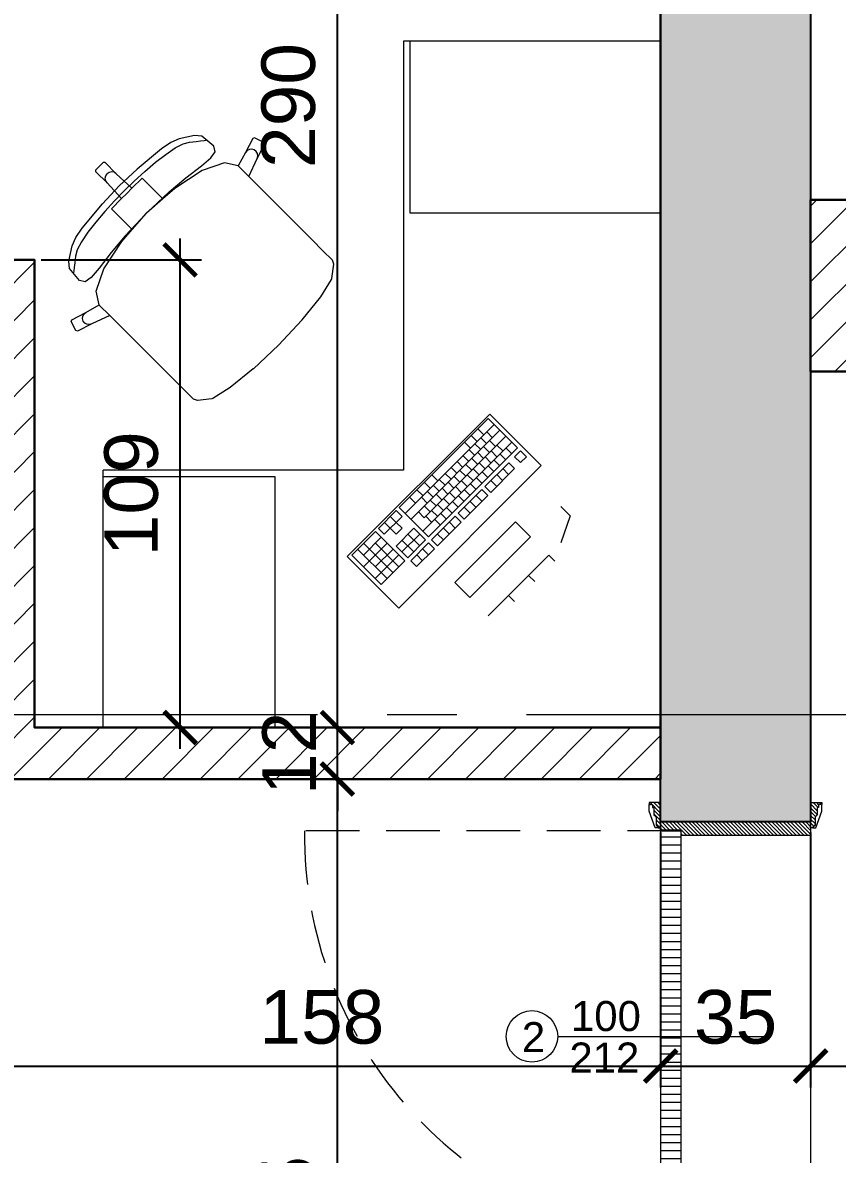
# Model space of a CAD drawing. Header units: centimetres. Extents: x 111832 to 117233, y -55119 to -48329.
# Drawn here: x 113310.6 to 113500.6, y -51374.9 to -51111 of the extents above; entities that cross this region are included whole.
import ezdxf

# ---------------------------------------------------------------- set-up
doc = ezdxf.new("R2010")
doc.units = ezdxf.units.CM
doc.header["$LTSCALE"] = 50
doc.header["$MEASUREMENT"] = 0
for name, pattern in [('AXES', [2, 1.25, -0.25, 0.25, -0.25]), ('CACHE', [0.375, 0.25, -0.125]), ('CONTINU', [0])]:
    doc.linetypes.add(name, pattern=pattern)
doc.layers.get('0').update_dxf_attribs({"color": 8})
for name, color, linetype in [('AXES', 10, 'AXES'), ('BETON COUPE', 3, 'CONTINU'), ('BETON TRAME', 252, 'Continuous'), ('BORD', 5, 'Continuous'), ('COTE 50ème', 1, 'Continuous')]:
    doc.layers.add(name, color=color, linetype=linetype)
for name, color, linetype, lineweight in [('CONSOLE ISOL.', 214, 'Continuous', 15), ('door', 44, 'Continuous', 5), ('MACONNERIE COUPE', 7, 'Continuous', 30), ('MACONNERIE HACHURE', 253, 'Continuous', 13), ('mobilimi', 8, 'Continuous', 9)]:
    doc.layers.add(name, color=color, linetype=linetype, lineweight=lineweight)
doc.layers.add('FMULT', color=150, linetype='Continuous', plot=False)
doc.styles.add('GENERATED_STYLE_1', font='arial.ttf')
doc.styles.add('RS_TXT_50', font='arial.ttf', dxfattribs={"height": 12.5})
doc.dimstyles.new('RS_50CM_LINEAIRE', dxfattribs={"dimscale": 5, "dimtxt": 12.5, "dimasz": 1.5, "dimexe": 1, "dimexo": 2.5, "dimgap": 1, "dimtad": 1, "dimdec": 1, "dimrnd": 0.5, "dimdsep": 46, "dimtxsty": 'RS_TXT_50', "dimblk1": 'ARCHTICK', "dimblk2": 'ARCHTICK', "dimsah": 1, "dimcen": 2.5, "dimdle": 1, "dimclrt": 4, "dimadec": 0, "dimazin": 2, "dimtfac": 1, "dimtdec": 1, "dimtix": 1, "dimtmove": 2, "dimatfit": 3, "dimfxl": 1, "dimtolj": 1, "dimtzin": 0, "dimarcsym": 0})

# ---------------------------------------------------------------- blocks, each defined once
blk = doc.blocks.new('A$C7560ca7f')
at = {"layer": 'AXES', "lineweight": 5, "ltscale": 1.3}
for p, q in [((-495, 1580), (-495, -1344.97)), ((3195, -410), (-1985, -410))]:
    blk.add_line(p, q, dxfattribs=at)
blk = doc.blocks.new('_ArchTick')
at = {"color": 0, "linetype": 'ByBlock', "const_width": 0.15}
blk.add_lwpolyline([(-0.5, -0.5), (0.5, 0.5)], dxfattribs=at)
blk = doc.blocks.new('*D927')
at = {"layer": 'COTE 50ème', "color": 0, "lineweight": -2, "ltscale": 0.5, "transparency": 16777216}
for p, q in [((112450.11, -50327.36), (112450.11, -52042.36)), ((113381.87, -50332.36), (112445.11, -50332.36)), ((112611.87, -52037.36), (112445.11, -52037.36))]:
    blk.add_line(p, q, dxfattribs=at)
at = {"layer": 'Defpoints', "color": 0, "ltscale": 0.5, "transparency": 16777216}
for p in [(113394.37, -50332.36), (112450.11, -52037.36), (112624.37, -52037.36)]:
    blk.add_point(p, dxfattribs=at)
at = {"layer": 'COTE 50ème', "color": 0, "lineweight": -2, "ltscale": 0.5, "transparency": 16777216, "xscale": 7.5, "yscale": 7.5, "zscale": 7.5}
for p, rotation in [((112450.11, -50332.36), 90), ((112450.11, -52037.36), 270)]:
    blk.add_blockref('_ArchTick', p, dxfattribs=dict(at, rotation=rotation))
at = {"layer": 'COTE 50ème', "color": 4, "ltscale": 0.5, "transparency": 16777216, "insert": (112438.72, -51184.86), "char_height": 12.5, "attachment_point": 5, "rotation": 90, "style": 'RS_TXT_50'}
blk.add_mtext('\\A1;1705', dxfattribs=at)
blk = doc.blocks.new('*D961')
at = {"layer": 'COTE 50ème', "color": 0, "lineweight": -2, "ltscale": 0.5, "transparency": 16777216}
for p, q in [((113383.98, -51497.36), (113383.98, -51282.36)), ((113363.51, -51287.36), (113388.98, -51287.36)), ((113363.51, -51492.36), (113388.98, -51492.36))]:
    blk.add_line(p, q, dxfattribs=at)
at = {"layer": 'Defpoints', "color": 0, "ltscale": 0.5, "transparency": 16777216}
for p in [(113351.01, -51287.36), (113383.98, -51287.36), (113351.01, -51492.36)]:
    blk.add_point(p, dxfattribs=at)
at = {"layer": 'COTE 50ème', "color": 0, "lineweight": -2, "ltscale": 0.5, "transparency": 16777216, "xscale": 7.5, "yscale": 7.5, "zscale": 7.5}
for p, rotation in [((113383.98, -51287.36), 90), ((113383.98, -51492.36), 270)]:
    blk.add_blockref('_ArchTick', p, dxfattribs=dict(at, rotation=rotation))
at = {"layer": 'COTE 50ème', "color": 4, "ltscale": 0.5, "transparency": 16777216, "insert": (113372.6, -51389.86), "char_height": 12.5, "attachment_point": 5, "rotation": 90, "style": 'RS_TXT_50'}
blk.add_mtext('\\A1;205', dxfattribs=at)
blk = doc.blocks.new('*D962')
at = {"layer": 'COTE 50ème', "color": 0, "lineweight": -2, "ltscale": 0.5, "transparency": 16777216}
for p, q in [((113383.98, -51275.36), (113383.98, -51267.86)), ((113363.51, -51275.36), (113388.98, -51275.36)), ((113383.98, -51287.36), (113383.98, -51275.36)), ((113363.51, -51287.36), (113388.98, -51287.36)), ((113383.98, -51287.36), (113383.98, -51294.86))]:
    blk.add_line(p, q, dxfattribs=at)
at = {"layer": 'Defpoints', "color": 0, "ltscale": 0.5, "transparency": 16777216}
for p in [(113351.01, -51275.36), (113383.98, -51275.36), (113351.01, -51287.36)]:
    blk.add_point(p, dxfattribs=at)
at = {"layer": 'COTE 50ème', "color": 0, "lineweight": -2, "ltscale": 0.5, "transparency": 16777216, "xscale": 7.5, "yscale": 7.5, "zscale": 7.5}
for p, rotation in [((113383.98, -51275.36), 270), ((113383.98, -51287.36), 90)]:
    blk.add_blockref('_ArchTick', p, dxfattribs=dict(at, rotation=rotation))
at = {"layer": 'COTE 50ème', "color": 4, "ltscale": 0.5, "transparency": 16777216, "insert": (113372.71, -51281.36), "char_height": 12.5, "attachment_point": 5, "rotation": 90, "style": 'RS_TXT_50'}
blk.add_mtext('\\A1;12', dxfattribs=at)
blk = doc.blocks.new('*D963')
at = {"layer": 'COTE 50ème', "color": 0, "lineweight": -2, "ltscale": 0.5, "transparency": 16777216}
for p, q in [((113383.98, -51280.36), (113383.98, -50980.36)), ((113439.37, -50985.36), (113378.98, -50985.36)), ((113363.51, -51275.36), (113388.98, -51275.36))]:
    blk.add_line(p, q, dxfattribs=at)
at = {"layer": 'Defpoints', "color": 0, "ltscale": 0.5, "transparency": 16777216}
for p in [(113383.98, -50985.36), (113451.87, -50985.36), (113351.01, -51275.36)]:
    blk.add_point(p, dxfattribs=at)
at = {"layer": 'COTE 50ème', "color": 0, "lineweight": -2, "ltscale": 0.5, "transparency": 16777216, "xscale": 7.5, "yscale": 7.5, "zscale": 7.5}
for p, rotation in [((113383.98, -50985.36), 90), ((113383.98, -51275.36), 270)]:
    blk.add_blockref('_ArchTick', p, dxfattribs=dict(at, rotation=rotation))
at = {"layer": 'COTE 50ème', "color": 4, "ltscale": 0.5, "transparency": 16777216, "insert": (113372.6, -51130.36), "char_height": 12.5, "attachment_point": 5, "rotation": 90, "style": 'RS_TXT_50'}
blk.add_mtext('\\A1;290', dxfattribs=at)
blk = doc.blocks.new('*D1092')
at = {"layer": 'COTE 50ème', "color": 0, "lineweight": -2, "ltscale": 0.5, "transparency": 16777216}
for p, q in [((113301.37, -51299.86), (113301.37, -51359.27)), ((113459.37, -51299.86), (113459.37, -51359.27)), ((113296.37, -51354.27), (113464.37, -51354.27))]:
    blk.add_line(p, q, dxfattribs=at)
at = {"layer": 'Defpoints', "color": 0, "ltscale": 0.5, "transparency": 16777216}
for p in [(113301.37, -51287.36), (113459.37, -51287.36), (113459.37, -51354.27)]:
    blk.add_point(p, dxfattribs=at)
at = {"layer": 'COTE 50ème', "color": 0, "lineweight": -2, "ltscale": 0.5, "transparency": 16777216, "xscale": 7.5, "yscale": 7.5, "zscale": 7.5, "rotation": 180}
blk.add_blockref('_ArchTick', (113301.37, -51354.27), dxfattribs=at)
at = {"layer": 'COTE 50ème', "color": 0, "lineweight": -2, "ltscale": 0.5, "transparency": 16777216, "xscale": 7.5, "yscale": 7.5, "zscale": 7.5}
blk.add_blockref('_ArchTick', (113459.37, -51354.27), dxfattribs=at)
at = {"layer": 'COTE 50ème', "color": 4, "ltscale": 0.5, "transparency": 16777216, "insert": (113380.37, -51342.89), "char_height": 12.5, "attachment_point": 5, "style": 'RS_TXT_50'}
blk.add_mtext('\\A1;158', dxfattribs=at)
blk = doc.blocks.new('*D1093')
at = {"layer": 'COTE 50ème', "color": 0, "lineweight": -2, "ltscale": 0.5, "transparency": 16777216}
for p, q in [((113459.37, -51299.86), (113459.37, -51359.27)), ((113494.37, -51299.86), (113494.37, -51359.27)), ((113454.37, -51354.27), (113499.37, -51354.27))]:
    blk.add_line(p, q, dxfattribs=at)
at = {"layer": 'Defpoints', "color": 0, "ltscale": 0.5, "transparency": 16777216}
for p in [(113459.37, -51287.36), (113494.37, -51287.36), (113494.37, -51354.27)]:
    blk.add_point(p, dxfattribs=at)
at = {"layer": 'COTE 50ème', "color": 0, "lineweight": -2, "ltscale": 0.5, "transparency": 16777216, "xscale": 7.5, "yscale": 7.5, "zscale": 7.5, "rotation": 180}
blk.add_blockref('_ArchTick', (113459.37, -51354.27), dxfattribs=at)
at = {"layer": 'COTE 50ème', "color": 0, "lineweight": -2, "ltscale": 0.5, "transparency": 16777216, "xscale": 7.5, "yscale": 7.5, "zscale": 7.5}
blk.add_blockref('_ArchTick', (113494.37, -51354.27), dxfattribs=at)
at = {"layer": 'COTE 50ème', "color": 4, "ltscale": 0.5, "transparency": 16777216, "insert": (113476.87, -51342.88), "char_height": 12.5, "attachment_point": 5, "style": 'RS_TXT_50'}
blk.add_mtext('\\A1;35', dxfattribs=at)
blk = doc.blocks.new('*D1094')
at = {"layer": 'COTE 50ème', "color": 0, "lineweight": -2, "ltscale": 0.5, "transparency": 16777216}
for p, q in [((113954.37, -51284.86), (113954.37, -51359.27)), ((113494.37, -51299.86), (113494.37, -51359.27)), ((113489.37, -51354.27), (113959.37, -51354.27))]:
    blk.add_line(p, q, dxfattribs=at)
at = {"layer": 'Defpoints', "color": 0, "ltscale": 0.5, "transparency": 16777216}
for p in [(113954.37, -51272.36), (113494.37, -51287.36), (113954.37, -51354.27)]:
    blk.add_point(p, dxfattribs=at)
at = {"layer": 'COTE 50ème', "color": 0, "lineweight": -2, "ltscale": 0.5, "transparency": 16777216, "xscale": 7.5, "yscale": 7.5, "zscale": 7.5, "rotation": 180}
blk.add_blockref('_ArchTick', (113494.37, -51354.27), dxfattribs=at)
at = {"layer": 'COTE 50ème', "color": 0, "lineweight": -2, "ltscale": 0.5, "transparency": 16777216, "xscale": 7.5, "yscale": 7.5, "zscale": 7.5}
blk.add_blockref('_ArchTick', (113954.37, -51354.27), dxfattribs=at)
at = {"layer": 'COTE 50ème', "color": 4, "ltscale": 0.5, "transparency": 16777216, "insert": (113724.37, -51342.89), "char_height": 12.5, "attachment_point": 5, "style": 'RS_TXT_50'}
blk.add_mtext('\\A1;460', dxfattribs=at)
blk = doc.blocks.new('*D1323')
at = {"layer": 'COTE 50ème', "color": 0, "lineweight": -2, "ltscale": 0.5, "transparency": 16777216}
for p, q in [((113347.32, -51280.36), (113347.32, -51161.36)), ((113314.87, -51166.36), (113352.32, -51166.36)), ((113325.87, -51275.36), (113352.32, -51275.36))]:
    blk.add_line(p, q, dxfattribs=at)
at = {"layer": 'Defpoints', "color": 0, "ltscale": 0.5, "transparency": 16777216}
for p in [(113302.37, -51166.36), (113347.32, -51166.36), (113313.37, -51275.36)]:
    blk.add_point(p, dxfattribs=at)
at = {"layer": 'COTE 50ème', "color": 0, "lineweight": -2, "ltscale": 0.5, "transparency": 16777216, "xscale": 7.5, "yscale": 7.5, "zscale": 7.5}
for p, rotation in [((113347.32, -51166.36), 90), ((113347.32, -51275.36), 270)]:
    blk.add_blockref('_ArchTick', p, dxfattribs=dict(at, rotation=rotation))
at = {"layer": 'COTE 50ème', "color": 4, "ltscale": 0.5, "transparency": 16777216, "insert": (113335.94, -51220.86), "char_height": 12.5, "attachment_point": 5, "rotation": 90, "style": 'RS_TXT_50'}
blk.add_mtext('\\A1;109', dxfattribs=at)

msp = doc.modelspace()

# ---------------------------------------------------------------- hatches: boundary and pattern name
at = {"layer": 'BETON TRAME', "transparency": 33554559}
h = msp.add_hatch(color=256, dxfattribs=at)
h.dxf.hatch_style = 1
h.paths.add_polyline_path([(113494.37, -51297.36), (113459.37, -51297.36), (113459.37, -50822.36), (113989.37, -50822.36), (113989.37, -51297.36), (113954.37, -51297.36), (113954.37, -50862.36), (113744.37, -50862.36), (113744.37, -51192.36), (113704.37, -51192.36), (113704.37, -50862.36), (113494.37, -50862.36)])
h.paths.add_polyline_path([(113859.37, -52037.36), (113884.37, -52037.36), (113884.37, -51532.36), (113859.37, -51532.36)])
h.paths.add_polyline_path([(113564.37, -52037.36), (113589.37, -52037.36), (113589.37, -51532.36), (113564.37, -51532.36)])
h.paths.add_polyline_path([(113994.37, -52012.36), (113884.37, -52012.36), (113884.37, -52037.36), (113994.37, -52037.36)])
h.paths.add_polyline_path([(114454.37, -52012.36), (114354.37, -52012.36), (114354.37, -52037.36), (114454.37, -52037.36)])
h.paths.add_polyline_path([(114694.37, -51947.36), (114719.37, -51947.36), (114719.37, -52037.36), (114694.37, -52037.36)])
h.paths.add_polyline_path([(114719.37, -51527.36), (114694.37, -51527.36), (114694.37, -51670.47), (114719.37, -51670.47)])
h.paths.add_polyline_path([(114719.37, -51207.36), (114694.37, -51207.36), (114694.37, -51347.36), (114719.37, -51347.36)])
h.paths.add_polyline_path([(114719.37, -50960.36), (114639.37, -50960.36), (114639.37, -50985.36), (114694.37, -50985.36), (114694.37, -51012.36), (114719.37, -51012.36)])
h.paths.add_polyline_path([(114354.37, -50960.36), (114284.37, -50960.36), (114284.37, -50985.36), (114354.37, -50985.36)])
h.paths.add_polyline_path([(114199.37, -50960.36), (114184.37, -50960.36), (114184.37, -50985.36), (114199.37, -50985.36)])
h.paths.add_polyline_path([(113249.26, -50960.36), (113264.37, -50960.36), (113264.37, -50985.36), (113249.26, -50985.36)])
h.paths.add_polyline_path([(113094.37, -50960.36), (113164.37, -50960.36), (113164.37, -50985.36), (113094.37, -50985.36)])
h.paths.add_polyline_path([(112729.37, -50960.36), (112809.37, -50960.36), (112809.37, -50985.36), (112754.37, -50985.36), (112754.37, -51032.36), (112729.37, -51032.36)])
h.paths.add_polyline_path([(112729.37, -51207.36), (112754.37, -51207.36), (112754.37, -51347.36), (112729.37, -51347.36)])
h.paths.add_polyline_path([(112754.37, -51947.36), (112729.37, -51947.36), (112729.37, -52037.36), (112754.37, -52037.36)])
h.paths.add_polyline_path([(112994.37, -52012.36), (112994.37, -52037.36), (113094.37, -52037.36), (113094.37, -52012.36)])
h.paths.add_polyline_path([(113564.37, -52012.36), (113454.37, -52012.36), (113454.37, -52037.36), (113564.37, -52037.36)])
h.paths.add_polyline_path([(112729.37, -51527.36), (112754.37, -51527.36), (112754.37, -51670.47), (112729.37, -51670.47)])
h.paths.add_polyline_path([(112919.37, -51587.36), (112979.37, -51587.36), (112979.37, -51612.36), (112919.37, -51612.36)])
h.paths.add_polyline_path([(113104.37, -51587.36), (113164.37, -51587.36), (113164.37, -51612.36), (113104.37, -51612.36)])
h.paths.add_polyline_path([(114344.37, -51587.36), (114284.37, -51587.36), (114284.37, -51612.36), (114344.37, -51612.36)])
h.paths.add_polyline_path([(114529.37, -51587.36), (114469.37, -51587.36), (114469.37, -51612.36), (114529.37, -51612.36)])
at = {"layer": 'door'}
h = msp.add_hatch(dxfattribs=at)
h.set_pattern_fill('ANSI31', color=256, scale=5, angle=1170)
h.set_pattern_definition([(135, (58184.3968, -199614.0472), (-0.4419417382, -0.4419417382), [])])
edge = h.paths.add_edge_path()
edge.add_line((113496.25, -51293.61), (113496.25, -51294.03))
edge.add_line((113496.25, -51294.03), (113495.94, -51294.03))
edge.add_line((113495.94, -51294.03), (113495.94, -51295.79))
edge.add_line((113495.94, -51295.79), (113495.73, -51295.79))
edge.add_arc((113495.41, -51295.79), 0.314, -90, 0, ccw=False)
edge.add_line((113495.41, -51296.11), (113495.41, -51298.2))
edge.add_line((113495.41, -51298.2), (113495.21, -51298.2))
edge.add_arc((113494.89, -51298.2), 0.314, -90, 0, ccw=False)
edge.add_line((113494.89, -51298.51), (113494.89, -51298.72))
edge.add_line((113494.89, -51298.72), (113494.37, -51298.72))
edge.add_line((113494.37, -51298.72), (113494.37, -51292.86))
edge.add_line((113494.37, -51292.86), (113496.99, -51292.86))
edge.add_line((113496.99, -51292.86), (113496.99, -51293.27))
edge.add_line((113496.99, -51293.27), (113496.67, -51293.27))
edge.add_line((113496.67, -51293.27), (113496.67, -51293.19))
edge.add_arc((113496.67, -51293.61), 0.419, 90, 180)
h.paths.add_polyline_path([(113494.37, -51297.36), (113494.37, -51300.51), (113464.19, -51300.51), (113464.19, -51299.25), (113459.37, -51299.25), (113459.37, -51297.36)])
edge = h.paths.add_edge_path()
edge.add_line((113457.48, -51293.61), (113457.48, -51294.03))
edge.add_line((113457.48, -51294.03), (113457.8, -51294.03))
edge.add_line((113457.8, -51294.03), (113457.8, -51295.79))
edge.add_line((113457.8, -51295.79), (113458.01, -51295.79))
edge.add_arc((113458.32, -51295.79), 0.314, 180, 270)
edge.add_line((113458.32, -51296.11), (113458.32, -51298.2))
edge.add_line((113458.32, -51298.2), (113458.53, -51298.2))
edge.add_arc((113458.84, -51298.2), 0.314, 180, 270)
edge.add_line((113458.84, -51298.51), (113458.84, -51298.72))
edge.add_line((113458.84, -51298.72), (113459.37, -51298.72))
edge.add_line((113459.37, -51298.72), (113459.37, -51292.86))
edge.add_line((113459.37, -51292.86), (113456.75, -51292.86))
edge.add_line((113456.75, -51292.86), (113456.75, -51293.27))
edge.add_line((113456.75, -51293.27), (113457.06, -51293.27))
edge.add_line((113457.06, -51293.27), (113457.06, -51293.19))
edge.add_arc((113457.06, -51293.61), 0.419, 0, 90, ccw=False)
h = msp.add_hatch(dxfattribs=at)
h.set_pattern_fill('ANSI31', color=256, scale=15, angle=675)
h.set_pattern_definition([(360, (14136.9644, -6113.3321), (1e-15, 1.875), [])])
h.paths.add_polyline_path([(113464.13, -51299.46), (113464.13, -51395.27), (113459.42, -51395.27), (113459.42, -51299.46)])
at = {"layer": 'MACONNERIE HACHURE'}
h = msp.add_hatch(dxfattribs=at)
h.set_pattern_fill('ANSI31', color=256, scale=50, style=0)
h.set_pattern_definition([(45, (0, 5835.283), (-4.41941738, 4.41941738), [])])
h.paths.add_polyline_path([(114184.37, -50957.36), (114184.37, -50947.36), (114284.37, -50947.36), (114284.37, -50997.36), (114184.37, -50997.36), (114184.37, -50987.36), (114269.37, -50987.36), (114269.37, -50957.36)])
h.paths.add_polyline_path([(112729.37, -52037.36), (112649.37, -52037.36), (112649.37, -52012.36), (112729.37, -52012.36)])
h.paths.add_polyline_path([(114719.37, -52037.36), (114799.37, -52037.36), (114799.37, -52012.36), (114719.37, -52012.36)])
h.paths.add_polyline_path([(114799.37, -52012.36), (114824.37, -52012.36), (114824.37, -51972.36), (114799.37, -51972.36)])
h.paths.add_polyline_path([(114694.37, -51940.47), (114719.37, -51940.47), (114719.37, -51947.36), (114694.37, -51947.36)])
h.paths.add_polyline_path([(112729.37, -51940.47), (112754.37, -51940.47), (112754.37, -51947.36), (112729.37, -51947.36)])
h.paths.add_polyline_path([(113757.37, -50822.36), (113757.37, -50707.36), (113691.37, -50707.36), (113691.37, -50822.36), (113711.37, -50822.36), (113711.37, -50727.36), (113737.37, -50727.36), (113737.37, -50822.36)])
h.paths.add_polyline_path([(113459.37, -50332.36), (113394.37, -50332.36), (113394.37, -50472.36), (113419.37, -50472.36), (113419.37, -50357.36), (113459.37, -50357.36)])
h.paths.add_polyline_path([(113989.37, -50332.36), (114054.37, -50332.36), (114054.37, -50472.36), (114029.37, -50472.36), (114029.37, -50357.36), (113989.37, -50357.36)])
h.paths.add_polyline_path([(114459.37, -50960.36), (114354.37, -50960.36), (114354.37, -50985.36), (114459.37, -50985.36)])
h.paths.add_polyline_path([(112989.37, -50960.36), (113094.37, -50960.36), (113094.37, -50985.36), (112989.37, -50985.36)])
h.paths.add_polyline_path([(114719.37, -51192.47), (114694.37, -51192.47), (114694.37, -51207.36), (114719.37, -51207.36)])
h.paths.add_polyline_path([(112649.37, -50752.25), (112624.37, -50752.25), (112624.37, -50697.36), (112649.37, -50697.36)])
h.paths.add_polyline_path([(112649.37, -51007.36), (112624.37, -51007.36), (112624.37, -50937.36), (112649.37, -50937.36)])
h.paths.add_polyline_path([(112649.37, -51192.47), (112624.37, -51192.47), (112624.37, -51347.36), (112649.37, -51347.36)])
h.paths.add_polyline_path([(112649.37, -51592.36), (112624.37, -51592.36), (112624.37, -51552.36), (112649.37, -51552.36)])
h.paths.add_polyline_path([(114799.37, -50752.25), (114824.37, -50752.25), (114824.37, -50697.36), (114799.37, -50697.36)])
h.paths.add_polyline_path([(114799.37, -51007.36), (114824.37, -51007.36), (114824.37, -50937.36), (114799.37, -50937.36)])
h.paths.add_polyline_path([(114799.37, -51192.47), (114824.37, -51192.47), (114824.37, -51347.36), (114799.37, -51347.36)])
h.paths.add_polyline_path([(114799.37, -51600.36), (114824.37, -51600.36), (114824.37, -51552.36), (114799.37, -51552.36)])
h.paths.add_polyline_path([(112754.37, -51587.36), (112919.37, -51587.36), (112919.37, -51612.36), (112754.37, -51612.36)])
h.paths.add_polyline_path([(112979.37, -51587.36), (112982.4, -51587.36), (112982.4, -51612.36), (112979.37, -51612.36)])
h.paths.add_polyline_path([(113077.4, -51587.36), (113104.37, -51587.36), (113104.37, -51612.36), (113077.4, -51612.36)])
h.paths.add_polyline_path([(114469.37, -51587.36), (114466.34, -51587.36), (114466.34, -51612.36), (114469.37, -51612.36)])
h.paths.add_polyline_path([(114371.34, -51587.36), (114344.37, -51587.36), (114344.37, -51612.36), (114371.34, -51612.36)])
h.paths.add_polyline_path([(114004.37, -50960.36), (113989.37, -50960.36), (113989.37, -50985.36), (114004.37, -50985.36)])
h.paths.add_polyline_path([(112729.37, -51192.47), (112754.37, -51192.47), (112754.37, -51207.36), (112729.37, -51207.36)])
h.paths.add_polyline_path([(113189.37, -51417.36), (113177.37, -51417.36), (113177.37, -51587.44), (113164.37, -51587.36), (113164.37, -51612.36), (113189.37, -51612.36), (113189.37, -51504.36), (113199.37, -51504.36), (113199.37, -51492.36), (113189.37, -51492.36)])
h.paths.add_polyline_path([(113177.37, -51290.36), (113177.37, -51280.36), (113189.37, -51280.36), (113189.37, -51325.36), (113177.37, -51325.36), (113177.37, -51315.36), (112754.37, -51315.36), (112754.37, -51290.36)])
h.paths.add_polyline_path([(113444.37, -50960.36), (113459.37, -50960.36), (113459.37, -50985.36), (113444.37, -50985.36)])
h.paths.add_polyline_path([(113291.37, -51166.36), (113313.37, -51166.36), (113313.37, -51275.36), (113459.37, -51275.36), (113459.37, -51287.36), (113301.37, -51287.36), (113301.37, -51178.36), (113291.37, -51178.36)])
h.paths.add_polyline_path([(113177.37, -51188.36), (113189.37, -51188.36), (113189.37, -51178.36), (113199.37, -51178.36), (113199.37, -51166.36), (113189.37, -51166.36), (113189.37, -50997.36), (113264.77, -50997.36), (113264.77, -50987.36), (113179.37, -50987.36), (113179.37, -50957.36), (113264.77, -50957.36), (113264.77, -50947.36), (113164.37, -50947.36), (113164.37, -50987.36), (113177.37, -50987.36)])
h.paths.add_polyline_path([(113459.37, -51492.36), (113459.37, -51397.36), (113494.37, -51397.36), (113494.37, -51553.36), (113564.37, -51553.36), (113564.37, -51565.36), (113459.37, -51565.36), (113459.37, -51504.36), (113449.37, -51504.36), (113449.37, -51492.36)])
h.paths.add_polyline_path([(114454.37, -52012.36), (114694.37, -52012.36), (114694.37, -52037.36), (114454.37, -52037.36)])
h.paths.add_polyline_path([(114119.37, -51737.36), (114119.37, -51712.36), (114119.37, -51712.36), (114119.37, -51672.36), (114107.37, -51672.36), (114107.37, -51682.36), (114097.37, -51682.36), (114097.37, -51694.36), (114107.37, -51694.36), (114107.37, -51842.36), (113884.37, -51842.36), (113884.37, -51862.36), (114107.37, -51862.36), (114107.37, -51870.36), (114119.37, -51870.36)])
h.paths.add_polyline_path([(114694.37, -51012.36), (114719.37, -51012.36), (114719.37, -51032.36), (114694.37, -51032.36)])
h.paths.add_polyline_path([(113311.37, -51786.36), (113564.37, -51786.36), (113564.37, -51806.36), (113311.37, -51806.36), (113311.37, -51816.36), (113299.37, -51816.36), (113299.37, -51504.36), (113291.37, -51504.36), (113291.37, -51492.36), (113367.37, -51492.36), (113367.37, -51504.36), (113311.37, -51504.36)])
h.paths.add_polyline_path([(113454.37, -52012.36), (113311.37, -52012.36), (113311.37, -51898.36), (113299.37, -51898.36), (113299.37, -52012.36), (113274.37, -52012.36), (113274.37, -52037.36), (113454.37, -52037.36)])
h.paths.add_polyline_path([(113537.7, -51192.36), (113494.37, -51192.36), (113494.37, -51152.36), (113537.7, -51152.36)])
h.paths.add_polyline_path([(113704.37, -51192.36), (113664.37, -51192.36), (113664.37, -51152.36), (113704.37, -51152.36)])
h.paths.add_polyline_path([(113911.03, -51192.36), (113954.37, -51192.36), (113954.37, -51152.36), (113911.03, -51152.36)])
h.paths.add_polyline_path([(113744.37, -51192.36), (113784.37, -51192.36), (113784.37, -51152.36), (113744.37, -51152.36)])
h.paths.add_polyline_path([(113589.37, -52012.36), (113609.37, -52012.36), (113609.37, -52037.36), (113589.37, -52037.36)])
h.paths.add_polyline_path([(113977.37, -51565.36), (113977.37, -51694.36), (114015.37, -51694.36), (114015.37, -51682.36), (113989.37, -51682.36), (113989.37, -51534.5), (114107.37, -51534.5), (114107.37, -51590.36), (114119.37, -51590.36), (114119.37, -51522.36), (113989.37, -51522.5), (113989.37, -51397.36), (113954.37, -51397.36), (113954.37, -51553.36), (113884.37, -51553.36), (113884.37, -51565.36)])
h.paths.add_polyline_path([(112754.37, -52012.36), (112814.37, -52012.36), (112814.37, -52037.36), (112754.37, -52037.36)])
h.paths.add_polyline_path([(113709.37, -52012.36), (113859.37, -52012.36), (113859.37, -52037.36), (113709.37, -52037.36)])
h.paths.add_polyline_path([(113994.37, -52012.36), (114107.37, -52012.36), (114107.37, -51952.36), (114119.37, -51952.36), (114119.37, -52012.36), (114354.37, -52012.36), (114354.37, -52037.36), (113994.37, -52037.36)])
h.paths.add_polyline_path([(113589.37, -51532.36), (113589.37, -51482.36), (113674.37, -51482.36), (113674.37, -51462.36), (113564.37, -51462.36), (113564.37, -51532.36)])
h.paths.add_polyline_path([(113774.37, -51462.36), (113884.37, -51462.36), (113884.37, -51532.36), (113859.37, -51532.36), (113859.37, -51482.36), (113774.37, -51482.36)])

# ---------------------------------------------------------------- linework, layer by layer
at = {"layer": 'BETON COUPE'}
msp.add_lwpolyline([(113494.37, -51297.36), (113459.37, -51297.36), (113459.37, -50822.36), (113989.37, -50822.36), (113989.37, -51297.36), (113954.37, -51297.36), (113954.37, -50862.36), (113744.37, -50862.36), (113744.37, -51192.36), (113704.37, -51192.36), (113704.37, -50862.36), (113494.37, -50862.36)], close=True, dxfattribs=at)
at = {"layer": 'BORD'}
msp.add_lwpolyline([(113494.37, -51152.36), (113704.37, -51152.36), (113704.37, -50862.36), (113494.37, -50862.36)], close=True, dxfattribs=at)
at = {"layer": 'CONSOLE ISOL.'}
msp.add_lwpolyline([(113989.37, -50822.36), (113459.37, -50822.36), (113459.37, -51297.36), (113494.37, -51297.36), (113494.37, -51542.36), (113576.87, -51542.36), (113576.87, -52037.36), (113871.87, -52037.36), (113871.87, -51542.36), (113954.37, -51542.36), (113954.37, -51297.36), (113989.37, -51297.36)], close=True, dxfattribs=at)
at = {"layer": 'door', "linetype": 'CACHE'}
msp.add_line((113464.13, -51299.46), (113376.32, -51299.46), dxfattribs=at)
at = {"layer": 'door'}
msp.add_line((113435.37, -51347.36), (113484.69, -51347.36), dxfattribs=at)
for points in [[(113457.48, -51293.61), (113457.48, -51294.03), (113457.8, -51294.03), (113457.8, -51295.79), (113458.01, -51295.79, 0.414214), (113458.32, -51296.11), (113458.32, -51298.2), (113458.53, -51298.2, 0.414214), (113458.84, -51298.51), (113458.84, -51298.72), (113459.37, -51298.72), (113459.37, -51292.86), (113456.75, -51292.86), (113456.75, -51293.27), (113457.06, -51293.27), (113457.06, -51293.19, -0.414214), (113457.48, -51293.61)], [(113496.25, -51293.61), (113496.25, -51294.03), (113495.94, -51294.03), (113495.94, -51295.79), (113495.73, -51295.79, -0.414214), (113495.41, -51296.11), (113495.41, -51298.2), (113495.21, -51298.2, -0.414214), (113494.89, -51298.51), (113494.89, -51298.72), (113494.37, -51298.72), (113494.37, -51292.86), (113496.99, -51292.86), (113496.99, -51293.27), (113496.67, -51293.27), (113496.67, -51293.19, 0.414214), (113496.25, -51293.61)]]:
    msp.add_lwpolyline(points, format="xyb", dxfattribs=at)
for points in [[(113458.84, -51298.72), (113458.11, -51298.72), (113456.75, -51294.87), (113456.75, -51293.27)], [(113494.89, -51298.72), (113495.62, -51298.72), (113496.99, -51294.87), (113496.99, -51293.27)], [(113494.37, -51297.36), (113494.37, -51300.51), (113464.19, -51300.51), (113464.19, -51299.25), (113459.37, -51299.25), (113459.37, -51297.36), (113494.37, -51297.36)], [(113464.13, -51299.46), (113464.13, -51395.27), (113459.42, -51395.27), (113459.42, -51299.46), (113464.13, -51299.46)]]:
    msp.add_lwpolyline(points, dxfattribs=at)
msp.add_circle((113429.37, -51347.36), 6, dxfattribs=at)
at = {"layer": 'door', "linetype": 'CACHE'}
msp.add_arc((113472, -51300.42), 95.68, 179.4244, 262.4456, dxfattribs=at)
at = {"layer": 'FMULT', "ltscale": 0.5}
msp.add_lwpolyline([(113189.37, -50997.36), (113264.77, -50997.36), (113264.37, -50987.36), (113459.37, -50987.36), (113459.37, -51275.36), (113313.37, -51275.36), (113313.37, -51166.36), (113189.37, -51166.36)], close=True, dxfattribs=at)
at = {"layer": 'MACONNERIE COUPE'}
for points in [[(113537.7, -51192.36), (113494.37, -51192.36), (113494.37, -51152.36), (113537.7, -51152.36)], [(113291.37, -51166.36), (113313.37, -51166.36), (113313.37, -51275.36), (113459.37, -51275.36), (113459.37, -51287.36), (113301.37, -51287.36), (113301.37, -51178.36), (113291.37, -51178.36)]]:
    msp.add_lwpolyline(points, close=True, dxfattribs=at)
at = {"layer": 'mobilimi'}
for p, q in [((113459.37, -51115.36), (113399.37, -51115.36)), ((113399.37, -51115.36), (113399.37, -51215.36)), ((113400.87, -51115.36), (113400.87, -51155.36)), ((113459.37, -51275.36), (113459.37, -51115.36)), ((113345.15, -51139), (113342.98, -51140.49)), ((113347.07, -51138.1), (113345.15, -51139)), ((113350.68, -51137.32), (113347.07, -51138.1)), ((113347.99, -51139.26), (113349.47, -51138.87)), ((113349.47, -51138.87), (113351.01, -51138.76)), ((113352.36, -51137.51), (113350.68, -51137.32)), ((113351.01, -51138.76), (113352.08, -51138.56)), ((113352.08, -51138.56), (113352.89, -51138.48)), ((113355.15, -51139.83), (113352.36, -51137.51)), ((113352.89, -51138.48), (113353.34, -51138.4)), ((113364.28, -51138.03), (113362.58, -51141.34)), ((113364.69, -51137.9), (113364.28, -51138.03)), ((113366.82, -51138.98), (113364.69, -51137.9)), ((113366.95, -51139.38), (113366.82, -51138.98)), ((113342.98, -51140.49), (113337.31, -51145.17)), ((113343.93, -51141.75), (113346.11, -51140.26)), ((113346.11, -51140.26), (113347.99, -51139.26)), ((113354.48, -51142.56), (113355.49, -51141.12)), ((113355.49, -51141.12), (113355.15, -51139.83)), ((113362.58, -51141.34), (113360.85, -51144.44)), ((113362.95, -51140.88), (113362.58, -51141.34)), ((113363.46, -51140.59), (113362.95, -51140.88)), ((113364.04, -51140.52), (113363.46, -51140.59)), ((113364.61, -51140.67), (113364.04, -51140.52)), ((113365.07, -51141.04), (113364.61, -51140.67)), ((113365.35, -51141.55), (113365.07, -51141.04)), ((113365.26, -51142.69), (113366.95, -51139.38)), ((113365.42, -51142.13), (113365.35, -51141.55)), ((113329.36, -51143.65), (113328.51, -51144.5)), ((113329.79, -51143.65), (113329.36, -51143.65)), ((113332.4, -51146.26), (113329.79, -51143.65)), ((113339.07, -51145.72), (113341.54, -51143.6)), ((113341.54, -51143.6), (113343.93, -51141.75)), ((113352.26, -51144.42), (113354.48, -51142.56)), ((113357.66, -51143.7), (113352.46, -51145.53)), ((113360.85, -51144.44), (113357.66, -51143.7)), ((113363.3, -51146.87), (113365.26, -51142.69)), ((113365.26, -51142.69), (113365.42, -51142.13)), ((113327.65, -51145.36), (113328.51, -51144.5)), ((113327.65, -51145.78), (113327.65, -51145.36)), ((113330.26, -51148.39), (113327.65, -51145.78)), ((113329.83, -51147.33), (113329.94, -51146.75)), ((113329.94, -51146.75), (113330.27, -51146.27)), ((113330.76, -51145.94), (113330.27, -51146.27)), ((113331.33, -51145.82), (113330.76, -51145.94)), ((113331.91, -51145.93), (113331.33, -51145.82)), ((113332.4, -51146.26), (113331.91, -51145.93)), ((113336.05, -51149.65), (113332.4, -51146.26)), ((113337.31, -51145.17), (113333.09, -51149.08)), ((113336.61, -51147.98), (113339.07, -51145.72)), ((113352.46, -51145.53), (113346.08, -51149.67)), ((113348.64, -51147.21), (113352.26, -51144.42)), ((113360.87, -51144.45), (113360.85, -51144.44)), ((113360.87, -51144.45), (113363.3, -51146.87)), ((113378.08, -51161.65), (113363.3, -51146.87)), ((113329.18, -51153.3), (113333.09, -51149.08)), ((113329.94, -51147.9), (113329.83, -51147.33)), ((113330.26, -51148.39), (113329.94, -51147.9)), ((113333.66, -51152.04), (113330.26, -51148.39)), ((113334.26, -51150.26), (113336.61, -51147.98)), ((113338.41, -51147.29), (113336.05, -51149.65)), ((113340.53, -51149.41), (113338.41, -51147.29)), ((113343.26, -51152.14), (113340.53, -51149.41)), ((113344.71, -51150.48), (113348.64, -51147.21)), ((113331.3, -51154.41), (113333.66, -51152.04)), ((113334.26, -51150.26), (113331.98, -51152.6)), ((113333.66, -51152.04), (113334.85, -51150.85)), ((113336.05, -51149.65), (113334.85, -51150.85)), ((113339.43, -51155.43), (113344.71, -51150.48)), ((113343.26, -51152.14), (113339.48, -51155.47)), ((113346.08, -51149.67), (113343.26, -51152.14)), ((113324.49, -51158.97), (113329.18, -51153.3)), ((113331.98, -51152.6), (113329.72, -51155.07)), ((113333.41, -51156.52), (113331.3, -51154.41)), ((113329.72, -51155.07), (113327.61, -51157.54)), ((113336.15, -51159.26), (113333.41, -51156.52)), ((113339.43, -51155.43), (113334.49, -51160.7)), ((113336.15, -51159.26), (113339.48, -51155.47)), ((113400.87, -51155.36), (113459.37, -51155.36)), ((113323, -51161.14), (113324.49, -51158.97)), ((113325.75, -51159.92), (113324.26, -51162.11)), ((113327.61, -51157.54), (113325.75, -51159.92)), ((113333.67, -51162.07), (113336.15, -51159.26)), ((113322.1, -51163.07), (113323, -51161.14)), ((113324.26, -51162.11), (113323.27, -51163.99)), ((113329.53, -51168.46), (113333.67, -51162.07)), ((113334.49, -51160.7), (113331.21, -51164.64)), ((113380.63, -51164.21), (113378.08, -51161.65)), ((113321.33, -51166.68), (113322.1, -51163.07)), ((113323.27, -51163.99), (113322.88, -51165.46)), ((113331.21, -51164.64), (113328.42, -51168.25)), ((113382.83, -51166.4), (113380.63, -51164.21)), ((113321.52, -51168.36), (113321.33, -51166.68)), ((113322.76, -51167), (113322.56, -51168.08)), ((113322.88, -51165.46), (113322.76, -51167)), ((113382.72, -51170.72), (113383.12, -51167.33)), ((113383.12, -51167.33), (113382.83, -51166.4)), ((113323.84, -51171.14), (113321.52, -51168.36)), ((113322.48, -51168.88), (113322.4, -51169.33)), ((113322.56, -51168.08), (113322.48, -51168.88)), ((113326.56, -51170.48), (113325.13, -51171.48)), ((113328.42, -51168.25), (113326.56, -51170.48)), ((113327.7, -51173.65), (113329.53, -51168.46)), ((113325.13, -51171.48), (113323.84, -51171.14)), ((113380.14, -51174.94), (113382.63, -51170.93)), ((113382.63, -51170.93), (113382.72, -51170.72)), ((113328.45, -51176.85), (113327.7, -51173.65)), ((113375.78, -51180.31), (113380.14, -51174.94)), ((113322.03, -51180.28), (113325.34, -51178.58)), ((113324.88, -51178.94), (113325.34, -51178.58)), ((113325.34, -51178.58), (113328.45, -51176.85)), ((113328.45, -51176.87), (113328.45, -51176.85)), ((113328.45, -51176.87), (113330.87, -51179.29)), ((113321.9, -51180.68), (113322.03, -51180.28)), ((113322.98, -51182.82), (113321.9, -51180.68)), ((113326.7, -51181.25), (113323.39, -51182.95)), ((113324.52, -51180.04), (113324.59, -51179.46)), ((113324.68, -51180.6), (113324.52, -51180.04)), ((113324.59, -51179.46), (113324.88, -51178.94)), ((113325.04, -51181.06), (113324.68, -51180.6)), ((113325.55, -51181.35), (113325.04, -51181.06)), ((113326.7, -51181.25), (113326.13, -51181.41)), ((113330.87, -51179.29), (113326.7, -51181.25)), ((113345.66, -51194.08), (113330.87, -51179.29)), ((113370.23, -51186.22), (113375.71, -51180.39)), ((113375.71, -51180.39), (113375.78, -51180.31)), ((113323.39, -51182.95), (113322.98, -51182.82)), ((113326.13, -51181.41), (113325.55, -51181.35)), ((113370.23, -51186.22), (113364.39, -51191.71)), ((113364.31, -51191.77), (113358.94, -51196.13)), ((113364.39, -51191.71), (113364.31, -51191.77)), ((113348.21, -51196.63), (113345.66, -51194.08)), ((113350.41, -51198.82), (113348.21, -51196.63)), ((113358.94, -51196.13), (113354.94, -51198.62)), ((113351.33, -51199.11), (113350.41, -51198.82)), ((113354.73, -51198.71), (113351.33, -51199.11)), ((113354.94, -51198.62), (113354.73, -51198.71)), ((113419.52, -51202.28), (113386.29, -51235.51)), ((113431.54, -51214.3), (113419.52, -51202.28)), ((113419.17, -51203.32), (113398.4, -51224.09)), ((113420.54, -51204.69), (113399.77, -51225.46)), ((113426.03, -51210.17), (113419.17, -51203.32)), ((113421.91, -51206.06), (113401.14, -51226.83)), ((113423.28, -51207.43), (113404.24, -51226.47)), ((113415.19, -51207.3), (113416.56, -51208.67)), ((113416.75, -51205.74), (113418.12, -51207.11)), ((113418.81, -51206.42), (113420.18, -51207.79)), ((113424.66, -51208.8), (113403.88, -51229.57)), ((113405.26, -51230.94), (113426.03, -51210.17)), ((113413.63, -51208.86), (113415, -51210.23)), ((113416.04, -51209.19), (113417.41, -51210.56)), ((113417.43, -51207.8), (113418.8, -51209.17)), ((113418.1, -51209.87), (113419.48, -51211.24)), ((113419.49, -51208.48), (113420.86, -51209.85)), ((113421.21, -51209.51), (113422.58, -51210.88)), ((113423.27, -51210.19), (113424.64, -51211.56)), ((113413.27, -51211.96), (113414.64, -51213.33)), ((113414.66, -51210.57), (113416.03, -51211.94)), ((113415.34, -51212.64), (113416.71, -51214.01)), ((113416.72, -51211.25), (113418.09, -51212.62)), ((113418.44, -51212.28), (113419.81, -51213.65)), ((113419.82, -51210.89), (113421.19, -51212.26)), ((113421.89, -51211.57), (113423.26, -51212.94)), ((113426.71, -51210.86), (113425.33, -51212.24)), ((113425.33, -51212.24), (113426.7, -51213.61)), ((113426.7, -51213.61), (113428.08, -51212.23)), ((113428.08, -51212.23), (113426.71, -51210.86)), ((113399.37, -51215.36), (113329.37, -51215.36)), ((113329.37, -51275.36), (113329.37, -51215.36)), ((113398.31, -51247.54), (113431.54, -51214.3)), ((113410.5, -51214.73), (113411.87, -51216.1)), ((113411.89, -51213.34), (113413.26, -51214.71)), ((113412.57, -51215.41), (113413.94, -51216.78)), ((113413.95, -51214.02), (113415.32, -51215.39)), ((113415.67, -51215.05), (113417.04, -51216.42)), ((113417.05, -51213.66), (113418.42, -51215.03)), ((113423.94, -51213.63), (113418.4, -51219.17)), ((113419.12, -51214.34), (113420.49, -51215.71)), ((113419.78, -51220.54), (113425.31, -51215)), ((113420.5, -51212.96), (113421.87, -51214.33)), ((113422.56, -51215.01), (113423.93, -51216.38)), ((113425.31, -51215), (113423.94, -51213.63)), ((113329.37, -51216.86), (113369.37, -51216.86)), ((113369.37, -51216.86), (113369.37, -51275.36)), ((113406.01, -51216.47), (113407.39, -51217.84)), ((113407.73, -51217.5), (113409.1, -51218.87)), ((113409.12, -51216.11), (113410.49, -51217.48)), ((113409.8, -51218.18), (113411.17, -51219.55)), ((113411.18, -51216.79), (113412.55, -51218.16)), ((113412.9, -51217.82), (113414.27, -51219.19)), ((113414.28, -51216.43), (113415.65, -51217.8)), ((113416.35, -51217.11), (113417.72, -51218.48)), ((113417.73, -51215.73), (113419.1, -51217.1)), ((113419.79, -51217.78), (113421.16, -51219.15)), ((113421.17, -51216.4), (113422.54, -51217.77)), ((113402.55, -51219.93), (113403.92, -51221.3)), ((113404.28, -51218.2), (113405.66, -51219.57)), ((113404.96, -51220.27), (113406.33, -51221.64)), ((113406.35, -51218.88), (113407.72, -51220.25)), ((113408.41, -51219.56), (113409.78, -51220.93)), ((113410.13, -51220.59), (113411.5, -51221.96)), ((113411.51, -51219.2), (113412.89, -51220.57)), ((113417.71, -51219.86), (113412.17, -51225.4)), ((113413.58, -51219.88), (113414.95, -51221.25)), ((113414.96, -51218.49), (113416.33, -51219.87)), ((113419.08, -51221.23), (113417.71, -51219.86)), ((113418.4, -51219.17), (113419.78, -51220.54)), ((113400.82, -51221.66), (113402.19, -51223.04)), ((113403.58, -51221.65), (113404.95, -51223.02)), ((113405.64, -51222.33), (113407.01, -51223.7)), ((113407.03, -51220.94), (113408.4, -51222.32)), ((113407.36, -51223.35), (113408.73, -51224.73)), ((113408.74, -51221.97), (113410.12, -51223.34)), ((113410.81, -51222.65), (113412.18, -51224.02)), ((113412.19, -51221.26), (113413.56, -51222.64)), ((113413.54, -51226.77), (113419.08, -51221.23)), ((113414.94, -51222.63), (113416.31, -51224)), ((113416.33, -51221.24), (113417.7, -51222.62)), ((113397.71, -51224.78), (113393.55, -51228.93)), ((113399.08, -51226.15), (113397.71, -51224.78)), ((113398.4, -51224.09), (113405.26, -51230.94)), ((113402.87, -51225.1), (113404.24, -51226.47)), ((113404.26, -51223.71), (113405.63, -51225.09)), ((113411.48, -51226.09), (113405.94, -51231.63)), ((113405.97, -51224.74), (113407.35, -51226.11)), ((113408.04, -51225.42), (113409.41, -51226.79)), ((113409.42, -51224.03), (113410.79, -51225.41)), ((113412.85, -51227.46), (113411.48, -51226.09)), ((113412.17, -51225.4), (113413.54, -51226.77)), ((113413.56, -51224.01), (113414.93, -51225.39)), ((113438.26, -51225.97), (113436.14, -51223.85)), ((113438.26, -51225.97), (113436.14, -51232.33)), ((113394.94, -51227.55), (113396.31, -51228.92)), ((113397.69, -51227.54), (113396.31, -51228.92)), ((113396.32, -51226.16), (113397.69, -51227.54)), ((113397.69, -51227.54), (113399.08, -51226.15)), ((113399.06, -51228.91), (113397.69, -51227.54)), ((113404.59, -51226.12), (113405.96, -51227.5)), ((113406.65, -51226.8), (113408.03, -51228.17)), ((113407.31, -51233), (113412.85, -51227.46)), ((113410.1, -51227.48), (113411.47, -51228.85)), ((113425.53, -51227.38), (113411.39, -51241.53)), ((113429.07, -51230.92), (113425.53, -51227.38)), ((113392.86, -51229.63), (113387.32, -51235.17)), ((113394.23, -51231), (113390.08, -51235.15)), ((113399.72, -51236.48), (113392.86, -51229.63)), ((113393.55, -51228.93), (113394.92, -51230.31)), ((113394.92, -51230.31), (113396.31, -51228.92)), ((113396.31, -51228.92), (113397.68, -51230.29)), ((113401.82, -51228.89), (113397.67, -51233.05)), ((113397.68, -51230.29), (113399.06, -51228.91)), ((113403.19, -51230.27), (113399.04, -51234.42)), ((113400.44, -51230.28), (113403.18, -51233.02)), ((113404.56, -51231.64), (113401.82, -51228.89)), ((113407.33, -51230.25), (113408.7, -51231.62)), ((113408.71, -51228.86), (113410.08, -51230.23)), ((113414.92, -51245.06), (113429.07, -51230.92)), ((113388.71, -51233.78), (113395.56, -51240.64)), ((113395.6, -51232.37), (113390.06, -51237.91)), ((113390.09, -51232.4), (113396.95, -51239.25)), ((113396.97, -51233.74), (113392.82, -51237.89)), ((113392.85, -51232.38), (113398.33, -51237.87)), ((113397.67, -51233.05), (113400.41, -51235.79)), ((113399.05, -51231.66), (113401.79, -51234.41)), ((113400.41, -51235.79), (113404.56, -51231.64)), ((113405.25, -51232.32), (113401.09, -51236.48)), ((113402.47, -51237.85), (113406.62, -51233.69)), ((113403.86, -51233.71), (113405.24, -51235.08)), ((113406.62, -51233.69), (113405.25, -51232.32)), ((113405.94, -51231.63), (113407.31, -51233)), ((113386.29, -51235.51), (113398.31, -51247.54)), ((113387.32, -51235.17), (113394.18, -51242.02)), ((113398.35, -51235.11), (113392.81, -51240.65)), ((113394.18, -51242.02), (113399.72, -51236.48)), ((113401.09, -51236.48), (113402.47, -51237.85)), ((113402.48, -51235.09), (113403.85, -51236.46)), ((113433.31, -51235.16), (113419.17, -51249.3)), ((113434.72, -51236.58), (113433.31, -51235.16)), ((113411.39, -51241.53), (113414.92, -51245.06)), ((113428.59, -51239.88), (113430.01, -51241.29)), ((113423.88, -51244.59), (113425.29, -51246)), ((113329.37, -51275.36), (113459.37, -51275.36))]:
    msp.add_line(p, q, dxfattribs=at)

# ---------------------------------------------------------------- block references
at = {"layer": 'MACONNERIE COUPE', "lineweight": 5, "ltscale": 0.5}
msp.add_blockref('A$C7560ca7f', (113954.37, -50862.36), dxfattribs=at)

# ---------------------------------------------------------------- texts
at = {"layer": 'door', "char_height": 7, "style": 'GENERATED_STYLE_1'}
for s, insert, attachment_point in [('\\A1;\\pt0;100', (113438.47, -51346.21), 7), ('\\A1;\\pt0;2', (113427.02, -51344.03), 1), ('\\A1;\\pt0;212', (113438.11, -51355.79), 7)]:
    msp.add_mtext(s, dxfattribs=dict(at, insert=insert, attachment_point=attachment_point))

# ---------------------------------------------------------------- dimensions: what is measured, and where the dimension line sits
at = {"layer": 'COTE 50ème', "ltscale": 0.5}
for base, p1, p2, picture, middle in [((112450.11, -52037.36), (113394.37, -50332.36), (112624.37, -52037.36), '*D927', (112438.72, -51184.86)), ((113383.98, -50985.36), (113351.01, -51275.36), (113451.87, -50985.36), '*D963', (113372.6, -51130.36)), ((113347.32, -51166.36), (113313.37, -51275.36), (113302.37, -51166.36), '*D1323', (113335.94, -51220.86)), ((113383.98, -51275.36), (113351.01, -51287.36), (113351.01, -51275.36), '*D962', (113372.71, -51281.36)), ((113383.98, -51287.36), (113351.01, -51492.36), (113351.01, -51287.36), '*D961', (113372.6, -51389.86))]:
    dim = msp.add_linear_dim(base=base, p1=p1, p2=p2, angle=90, dimstyle='RS_50CM_LINEAIRE', dxfattribs=at)
    dim.commit()
    dim.dimension.update_dxf_attribs({"geometry": picture, "text_midpoint": middle})
for base, p1, p2, picture, middle in [((113954.37, -51354.27), (113494.37, -51287.36), (113954.37, -51272.36), '*D1094', (113724.37, -51342.89)), ((113459.37, -51354.27), (113301.37, -51287.36), (113459.37, -51287.36), '*D1092', (113380.37, -51342.89)), ((113494.37, -51354.27), (113459.37, -51287.36), (113494.37, -51287.36), '*D1093', (113476.87, -51342.88))]:
    dim = msp.add_linear_dim(base=base, p1=p1, p2=p2, dimstyle='RS_50CM_LINEAIRE', dxfattribs=at)
    dim.commit()
    dim.dimension.update_dxf_attribs({"geometry": picture, "text_midpoint": middle})

doc.saveas('drawing.dxf')
